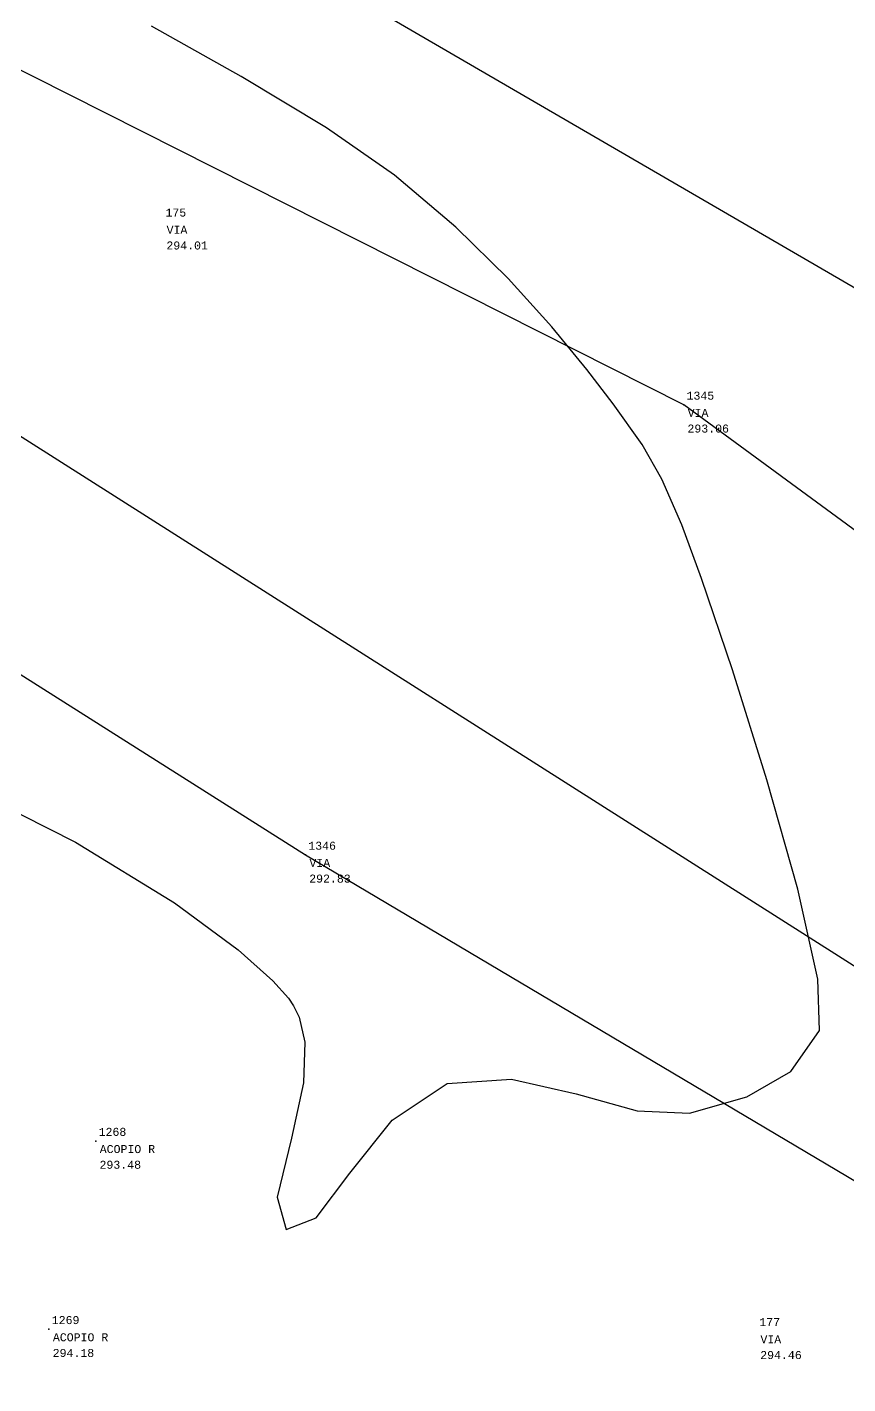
# Model space of a CAD drawing. Header units: metres. Extents: x 5050628 to 5051715, y 2427226 to 2427693.
# Drawn here: x 5051145.14 to 5051150.27, y 2427348.94 to 2427357.42 of the extents above; entities that cross this region are included whole.
import ezdxf
from ezdxf.enums import TextEntityAlignment as Align

# ---------------------------------------------------------------- set-up
doc = ezdxf.new("R2010")
doc.units = ezdxf.units.M
for name, color, linetype in [('1. Eje Vía', 7, 'Continuous'), ('C-TOPO-MINR-N', 11, 'Continuous'), ('CVL_PUNTO', 2, 'Continuous'), ('CVL_PUNTO_COR', 2, 'Continuous'), ('CVL_PUNTO_NUM', 2, 'Continuous'), ('Red Baja Tension', 30, 'Continuous'), ('Vía', 40, 'Continuous')]:
    doc.layers.add(name, color=color, linetype=linetype)
doc.styles.add('MONOTXT4', font='monotxt4.shx')

msp = doc.modelspace()

# ---------------------------------------------------------------- linework, layer by layer
at = {"layer": '1. Eje Vía', "elevation": 280.286, "flags": 128}
msp.add_lwpolyline([(5051054.354, 2427390.924), (5051061.178, 2427388.486), (5051066.662000001, 2427387.175), (5051073.693, 2427385.501), (5051079.730999999, 2427383.574), (5051086.520000001, 2427381.279), (5051092.941, 2427379.124000001), (5051104.939, 2427374.939), (5051110.911000001, 2427372.455), (5051116.327999999, 2427369.85), (5051121.784, 2427367.095000001), (5051127.194000001, 2427364.335), (5051133.146, 2427361.486), (5051138.68, 2427358.821), (5051144.671, 2427355.132000001), (5051150.408, 2427351.49), (5051156.419, 2427347.745)], dxfattribs=at)
at = {"layer": 'C-TOPO-MINR-N', "color": 32, "linetype": 'Continuous', "lineweight": -3}
msp.add_polyline3d([(5051144.756463212, 2427352.671149438, 293.9655000000001), (5051145.438093576, 2427352.327951128, 293.9655000000001), (5051146.056837027, 2427351.948084047, 293.9655000000001), (5051146.455516703, 2427351.655769273, 293.9655000000001), (5051146.672824404, 2427351.462277746, 293.9655000000001), (5051146.769676802, 2427351.352324921, 293.9655000000001), (5051146.801874446, 2427351.30441741, 293.9655000000001), (5051146.835675942, 2427351.233735309, 293.9655000000001), (5051146.871352409, 2427351.078671508, 293.9655000000001), (5051146.863168525, 2427350.824160687, 293.9655000000001), (5051146.787815629, 2427350.478439553, 293.9655000000001), (5051146.698764912, 2427350.110048467, 293.9655000000001), (5051146.756341426, 2427349.908432336, 293.9655000000001), (5051146.94202668, 2427349.980162771, 293.9655000000001), (5051147.154138357, 2427350.259572159, 293.9655000000001), (5051147.4189118, 2427350.591083959, 293.9655000000001), (5051147.762582352, 2427350.819121627, 293.9655000000001), (5051148.164630197, 2427350.847933036, 293.9655000000001), (5051148.56913455, 2427350.756204199, 293.9655000000001), (5051148.949229285, 2427350.65001578, 293.9655000000001), (5051149.278048281, 2427350.635448445, 293.9655000000001), (5051149.635354322, 2427350.737399006, 293.9655000000001), (5051149.911589174, 2427350.894762188, 293.9655000000001), (5051150.090130946, 2427351.151218961, 293.9655000000001), (5051150.079661974, 2427351.47189969, 293.9655000000001), (5051149.954740681, 2427352.033882974, 293.9655000000001), (5051149.761327411, 2427352.717926293, 293.9655000000001), (5051149.5453825, 2427353.404787134, 293.9655000000001), (5051149.352866294, 2427353.975222976, 293.9655000000001), (5051149.22973913, 2427354.309991305, 293.9655000000001), (5051149.104158136, 2427354.595292648, 293.9655000000001), (5051148.980513194, 2427354.812481954, 293.9655000000001), (5051148.799776191, 2427355.066609524, 293.9655000000001), (5051148.635379909, 2427355.281919183, 293.9655000000001), (5051148.416769396, 2427355.548238225, 293.9655000000001), (5051148.14368582, 2427355.849856009, 293.9655000000001), (5051147.815870357, 2427356.171061886, 293.9655000000001), (5051147.433064173, 2427356.496145211, 293.9655000000001), (5051147.008447306, 2427356.790495152, 293.9655000000001), (5051146.473880743, 2427357.112971996, 293.9655000000001), (5051145.912321008, 2427357.427179197, 293.9655000000001)], dxfattribs=at)
at = {"layer": 'CVL_PUNTO', "color": 4}
for p in [(5051149.241, 2427355.06, 293.53), (5051149.241, 2427355.06, 293.53), (5051146.876, 2427352.248, 293.3), (5051146.876, 2427352.248, 293.3), (5051145.565, 2427350.46, 293.949), (5051145.565, 2427350.46, 293.949), (5051145.272, 2427349.284, 294.6499999999999), (5051145.272, 2427349.284, 294.6499999999999)]:
    msp.add_point(p, dxfattribs=at)
at = {"layer": 'Red Baja Tension', "elevation": 299.3940000000001, "flags": 128}
msp.add_lwpolyline([(5051102.956, 2427380.625000001), (5051129.109, 2427368.104000001), (5051155.237999999, 2427352.931000001), (5051218.644, 2427319.881), (5051246.034, 2427332.453000001)], dxfattribs=at)
at = {"layer": 'Vía'}
for points in [[(5051162.671, 2427346.669000001, 294.521), (5051154.726, 2427351.039, 294.059), (5051149.241, 2427355.060000001, 293.53), (5051144.169000001, 2427357.618000001, 293.32), (5051139.02, 2427360.605, 292.937), (5051136.143, 2427362.185000001, 292.718), (5051129.862999999, 2427365.545, 292.392), (5051122.56, 2427369.174000001, 291.8750000000001), (5051114.191, 2427372.598, 291.132), (5051105.873, 2427376.575, 290.5960000000001), (5051097.185000001, 2427379.718, 290.031), (5051089.272, 2427382.265000001, 289.5239999999999), (5051080.04, 2427385.506, 289.215), (5051071.497000001, 2427387.914, 288.7210000000001), (5051062.884000001, 2427390.220000001, 288.224), (5051055.772, 2427392.555000001, 287.8440000000001), (5051050.357, 2427395.538000001, 287.551)], [(5051053.436, 2427388.701, 287.492), (5051061.888, 2427386.411, 288.146), (5051070.356999999, 2427384.542, 288.467), (5051079.254, 2427382.519, 289.113), (5051088.187, 2427379.457, 289.512), (5051096.307, 2427376.712, 290.127), (5051104.617, 2427373.559, 290.695), (5051112.777, 2427370.12, 291.224), (5051120.78, 2427365.914000001, 291.84), (5051128.409, 2427361.872, 292.164), (5051134.367000001, 2427359.198, 292.5940000000001), (5051137.366, 2427357.598, 292.8160000000001), (5051142.442, 2427355.052, 293.174), (5051146.876, 2427352.248000001, 293.3), (5051153.306999999, 2427348.436000001, 293.911), (5051160.669, 2427344.014, 294.2680000000001)]]:
    msp.add_polyline3d(points, dxfattribs=at)

# ---------------------------------------------------------------- texts
at = {"layer": 'CVL_PUNTO_COR', "color": 0, "style": 'MONOTXT4'}
for s, p in [('294.01', (5051146.006314046, 2427356.081193424, 294.4749)), ('294.46', (5051149.719314046, 2427349.148193424, 294.9297999999999))]:
    msp.add_text(s, height=0.05, dxfattribs=at).set_placement(p, align=Align.TOP_LEFT)
at = {"layer": 'CVL_PUNTO_COR', "color": 4, "style": 'MONOTXT4'}
for s, p in [('293.06', (5051149.264314046, 2427354.937193424, 293.53)), ('292.83', (5051146.899314046, 2427352.125193424, 293.3)), ('293.48', (5051145.588314046, 2427350.337193423, 293.949)), ('294.18', (5051145.295314046, 2427349.161193423, 294.6499999999999))]:
    msp.add_text(s, height=0.05, dxfattribs=at).set_placement(p, align=Align.TOP_LEFT)
at = {"layer": 'CVL_PUNTO_NUM', "color": 0, "style": 'MONOTXT4'}
for s, p in [('175', (5051146.000677669, 2427356.22167767, 294.4749)), ('177', (5051149.71367767, 2427349.28867767, 294.9297999999999))]:
    msp.add_text(s, height=0.05, dxfattribs=at).set_placement(p, align=Align.BOTTOM_LEFT)
for p in [(5051146.007748737, 2427356.179251263, 294.4749), (5051149.720748737, 2427349.246251263, 294.9297999999999)]:
    msp.add_text('VIA', height=0.05, dxfattribs=at).set_placement(p, align=Align.TOP_LEFT)
at = {"layer": 'CVL_PUNTO_NUM', "color": 4, "style": 'MONOTXT4'}
for s, p in [('1345', (5051149.25867767, 2427355.07767767, 293.53)), ('1346', (5051146.893677669, 2427352.26567767, 293.3)), ('1268', (5051145.582677669, 2427350.477677669, 293.949)), ('1269', (5051145.289677669, 2427349.301677669, 294.6499999999999))]:
    msp.add_text(s, height=0.05, dxfattribs=at).set_placement(p, align=Align.BOTTOM_LEFT)
for s, p in [('VIA', (5051149.265748738, 2427355.035251263, 293.53)), ('VIA', (5051146.900748737, 2427352.223251263, 293.3)), ('ACOPIO R', (5051145.589748737, 2427350.435251263, 293.949)), ('ACOPIO R', (5051145.296748737, 2427349.259251263, 294.6499999999999))]:
    msp.add_text(s, height=0.05, dxfattribs=at).set_placement(p, align=Align.TOP_LEFT)

doc.saveas('drawing.dxf')
